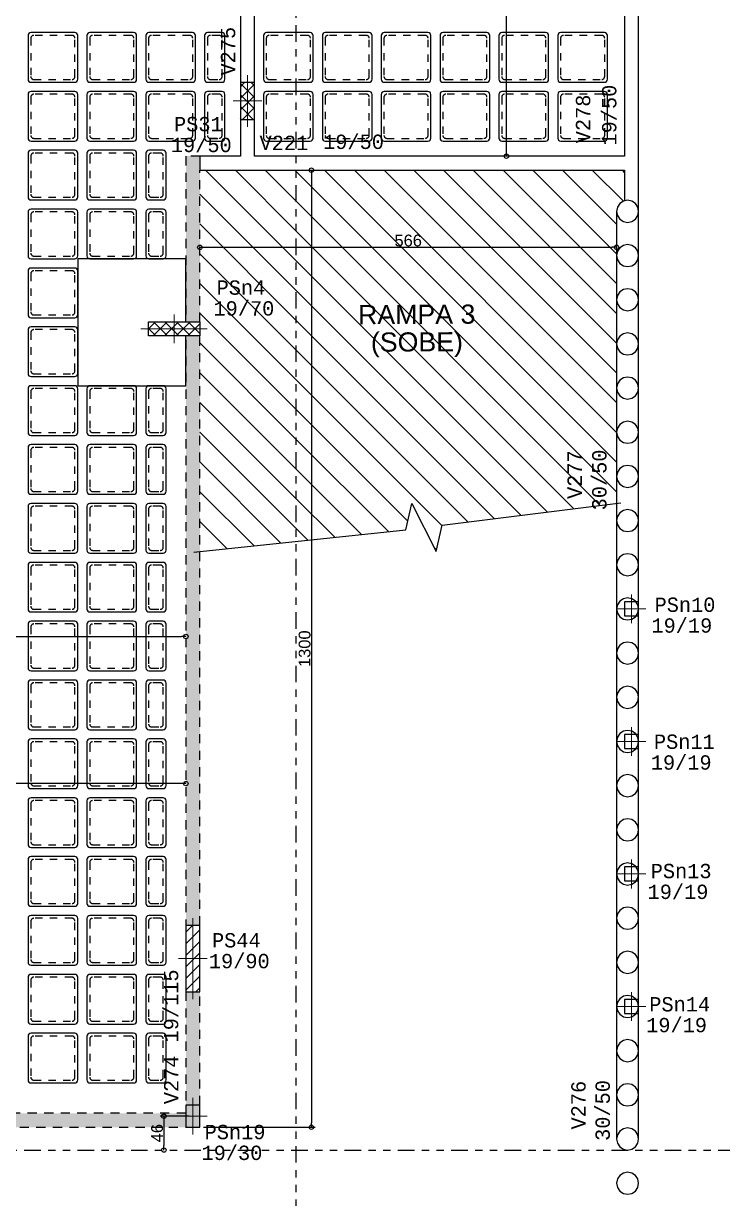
# Model space of a CAD drawing. Header units: millimetres. Extents: x -967 to 563, y -1588 to 506.
# Drawn here: x 92.46 to 101.96, y -262.25 to -246.29 of the extents above; entities that cross this region are included whole.
import ezdxf
from ezdxf.enums import TextEntityAlignment as Align

# ---------------------------------------------------------------- set-up
doc = ezdxf.new("R2010")
doc.units = ezdxf.units.MM
for name, pattern in [('CONTINU', [0]), ('CYPE_RAYAPUNTOPUNTO', [0.45, 0.225, -0.075, 0, -0.075, 0, -0.075]), ('DASHDOT', [1, 0.5, -0.25, 0, -0.25]), ('ESTILO_TQS_0001', [1, 0.7, -0.3]), ('HIDDEN2', [0.1875, 0.125, -0.0625])]:
    doc.linetypes.add(name, pattern=pattern)
for name, color, linetype in [('1', 5, 'Continuous'), ('11', 7, 'Continuous'), ('12', 4, 'Continuous'), ('2', 2, 'Continuous'), ('208', 13, 'Continuous'), ('251', 5, 'Continuous'), ('252', 153, 'ESTILO_TQS_0001'), ('3', 2, 'Continuous'), ('4', 2, 'Continuous'), ('8', 7, 'Continuous'), ('9', 7, 'Continuous'), ('A_htc_alv', 7, 'Continuous'), ('COTAS', 1, 'Continuous'), ('EIXOS', 8, 'DASHDOT')]:
    doc.layers.add(name, color=color, linetype=linetype)
doc.layers.add('PILAR_EIXOS', color=1, linetype='Continuous', lineweight=0)
doc.styles.add('ARIAL', font='arial.ttf')
doc.styles.add('TQS_LUCIDA_CONSOLE', font='lucon.TTF')
doc.dimstyles.new('AVILLA 100 2', dxfattribs={"dimtxt": 0.16, "dimasz": 0.06, "dimexe": 0.05, "dimexo": 0.05, "dimgap": 0.01, "dimtad": 3, "dimdec": 1, "dimlfac": 100, "dimzin": 9, "dimdsep": 46, "dimtxsty": 'ARIAL', "dimblk": 'ORIGIN', "dimcen": 1.5, "dimclrd": 10, "dimclre": 10, "dimclrt": 7, "dimadec": 0, "dimazin": 0, "dimtfac": 1, "dimtdec": 1, "dimtmove": 0, "dimatfit": 1, "dimfxl": 1, "dimarcsym": 0})
pattern_1 = [(135, (496.1609895349189, -292.6795919089176), (-0.202055762724056, -0.202055762724056), [])]

# ---------------------------------------------------------------- blocks, each defined once
blk = doc.blocks.new('_VAONER063700637000750007500')
at = {"layer": '251', "color": 8}
for p, q in [((29.72500000002037, 33.72499999999991), (-29.72499999999127, 33.72499999999991)), ((-33.72499999999127, 29.72499999999991), (-33.72499999999127, -29.72499999999991)), ((33.72500000002037, -29.72499999999991), (33.72500000002037, 29.72499999999991)), ((-29.72499999999127, -33.72499999999991), (29.72500000002037, -33.72499999999991))]:
    blk.add_line(p, q, dxfattribs=at)
for centre, start, end in [((-29.72499999999127, 29.72499999999991), 90, 180), ((29.72500000002037, 29.72499999999991), 0, 90), ((-29.72499999999127, -29.72499999999991), 180, 270), ((29.72500000002037, -29.72499999999991), 270, 0)]:
    blk.add_arc(centre, 4, start, end, dxfattribs=at)
at = {"layer": '252', "color": 8}
for p, q in [((-29.97499999997672, 25.97499999999991), (-29.97499999997672, -25.97499999999991)), ((25.97500000000582, 29.97499999999991), (-25.97499999997672, 29.97499999999991)), ((29.97500000000582, -25.97499999999991), (29.97500000000582, 25.97499999999991)), ((-25.97499999997672, -29.97499999999991), (25.97500000000582, -29.97499999999991))]:
    blk.add_line(p, q, dxfattribs=at)
for centre, start, end in [((-25.97499999997672, 25.97499999999991), 90, 180), ((25.97500000000582, 25.97499999999991), 0, 90), ((-25.97499999997672, -25.97499999999991), 180, 270), ((25.97500000000582, -25.97499999999991), 270, 0)]:
    blk.add_arc(centre, 4, start, end, dxfattribs=at)
blk = doc.blocks.new('_VAONER023700637000750007500')
at = {"layer": '251', "color": 8}
for p, q in [((9.72500000000582, 33.72499999999991), (-9.72500000000582, 33.72499999999991)), ((-13.72500000000582, 29.72499999999991), (-13.72500000000582, -29.72500000000002)), ((13.72499999999127, -29.72500000000002), (13.72499999999127, 29.72499999999991)), ((-9.72500000000582, -33.72499999999991), (9.72500000000582, -33.72499999999991))]:
    blk.add_line(p, q, dxfattribs=at)
for centre, start, end in [((-9.72500000000582, 29.72499999999991), 90, 180), ((9.72500000000582, 29.72499999999991), 0, 90), ((-9.72500000000582, -29.72500000000002), 180, 270), ((9.72500000000582, -29.72500000000002), 270, 0)]:
    blk.add_arc(centre, 4, start, end, dxfattribs=at)
at = {"layer": '252', "color": 8}
for p, q in [((-9.97500000000582, 25.97499999999991), (-9.97500000000582, -25.97500000000014)), ((5.974999999991269, 29.97499999999991), (-5.974999999991269, 29.97499999999991)), ((9.97500000000582, -25.97500000000014), (9.97500000000582, 25.97499999999991)), ((-5.974999999991269, -29.97500000000002), (5.974999999991269, -29.97500000000002))]:
    blk.add_line(p, q, dxfattribs=at)
for centre, start, end in [((-5.974999999991269, 25.97499999999991), 90, 180), ((5.974999999991269, 25.97499999999991), 0, 90), ((-5.974999999991269, -25.97500000000014), 180, 270), ((5.974999999991269, -25.97500000000014), 270, 0)]:
    blk.add_arc(centre, 4, start, end, dxfattribs=at)
blk = doc.blocks.new('NERVURADA TÉRREO 1 MODELO 2 (LO) R0')
at = {"layer": '208', "xscale": 0.01, "yscale": 0.01, "zscale": 0.01}
for name, p in [('_VAONER063700637000750007500', (765.0329948012486, -759.918457273992)), ('_VAONER063700637000750007500', (765.8324948012496, -759.918457273992)), ('_VAONER063700637000750007500', (766.6319948012488, -759.918457273992)), ('_VAONER023700637000750007500', (767.231494801249, -759.918457273992)), ('_VAONER063700637000750007500', (768.2309948012489, -759.918457273992)), ('_VAONER063700637000750007500', (769.0304948012481, -759.918457273992)), ('_VAONER063700637000750007500', (769.8299948012491, -759.918457273992)), ('_VAONER063700637000750007500', (770.6294948012483, -759.918457273992)), ('_VAONER063700637000750007500', (771.4289948012492, -759.918457273992)), ('_VAONER063700637000750007500', (772.2284948012484, -759.918457273992)), ('_VAONER063700637000750007500', (765.0329948012486, -760.717957273992)), ('_VAONER063700637000750007500', (765.8324948012496, -760.717957273992)), ('_VAONER063700637000750007500', (766.6319948012488, -760.717957273992)), ('_VAONER023700637000750007500', (767.231494801249, -760.717957273992)), ('_VAONER063700637000750007500', (768.2309948012489, -760.717957273992)), ('_VAONER063700637000750007500', (769.0304948012481, -760.717957273992)), ('_VAONER063700637000750007500', (769.8299948012491, -760.717957273992)), ('_VAONER063700637000750007500', (770.6294948012483, -760.717957273992)), ('_VAONER063700637000750007500', (771.4289948012492, -760.717957273992)), ('_VAONER063700637000750007500', (772.2284948012484, -760.717957273992)), ('_VAONER063700637000750007500', (765.0329948012486, -761.5174572739921)), ('_VAONER063700637000750007500', (765.8324948012496, -761.5174572739921)), ('_VAONER023700637000750007500', (766.431994801248, -761.5174572739921)), ('_VAONER063700637000750007500', (765.0329948012486, -762.316957273992)), ('_VAONER063700637000750007500', (765.8324948012496, -762.316957273992)), ('_VAONER023700637000750007500', (766.431994801248, -762.316957273992)), ('_VAONER063700637000750007500', (765.0329948012486, -763.1164572739921)), ('_VAONER063700637000750007500', (765.0329948012486, -763.9159572739921)), ('_VAONER063700637000750007500', (765.0329948012486, -764.715457273992)), ('_VAONER063700637000750007500', (765.8324948012496, -764.715457273992)), ('_VAONER023700637000750007500', (766.431994801248, -764.715457273992)), ('_VAONER063700637000750007500', (765.0329948012486, -765.5149572739921)), ('_VAONER063700637000750007500', (765.8324948012496, -765.5149572739921)), ('_VAONER023700637000750007500', (766.431994801248, -765.5149572739921)), ('_VAONER063700637000750007500', (765.0329948012486, -766.3144572739922)), ('_VAONER063700637000750007500', (765.8324948012496, -766.3144572739922)), ('_VAONER023700637000750007500', (766.431994801248, -766.3144572739922)), ('_VAONER063700637000750007500', (765.0329948012486, -767.113957273992)), ('_VAONER063700637000750007500', (765.8324948012496, -767.113957273992)), ('_VAONER023700637000750007500', (766.431994801248, -767.113957273992)), ('_VAONER063700637000750007500', (765.0329948012486, -767.9134572739921)), ('_VAONER063700637000750007500', (765.8324948012496, -767.9134572739921)), ('_VAONER023700637000750007500', (766.431994801248, -767.9134572739921)), ('_VAONER063700637000750007500', (765.0329948012486, -768.712957273992)), ('_VAONER063700637000750007500', (765.8324948012496, -768.712957273992)), ('_VAONER023700637000750007500', (766.431994801248, -768.712957273992)), ('_VAONER063700637000750007500', (765.0329948012486, -769.512457273992)), ('_VAONER063700637000750007500', (765.8324948012496, -769.512457273992)), ('_VAONER023700637000750007500', (766.431994801248, -769.512457273992)), ('_VAONER063700637000750007500', (765.0329948012486, -770.3119572739921)), ('_VAONER063700637000750007500', (765.8324948012496, -770.3119572739921)), ('_VAONER023700637000750007500', (766.431994801248, -770.3119572739921)), ('_VAONER063700637000750007500', (765.0329948012486, -771.111457273992)), ('_VAONER063700637000750007500', (765.8324948012496, -771.111457273992)), ('_VAONER023700637000750007500', (766.431994801248, -771.111457273992)), ('_VAONER063700637000750007500', (765.0329948012486, -771.910957273992)), ('_VAONER063700637000750007500', (765.8324948012496, -771.910957273992)), ('_VAONER023700637000750007500', (766.431994801248, -771.910957273992)), ('_VAONER063700637000750007500', (765.0329948012486, -772.7104572739921)), ('_VAONER063700637000750007500', (765.8324948012496, -772.7104572739921)), ('_VAONER023700637000750007500', (766.431994801248, -772.7104572739921)), ('_VAONER063700637000750007500', (765.0329948012486, -773.509957273992)), ('_VAONER063700637000750007500', (765.8324948012496, -773.509957273992)), ('_VAONER023700637000750007500', (766.431994801248, -773.509957273992))]:
    blk.add_blockref(name, p, dxfattribs=at)
blk = doc.blocks.new('Eixos do pilar')
at = {"layer": 'PILAR_EIXOS'}
for p, q in [((0, -0.5), (0, 0.5)), ((-0.5, 0), (0.5, 0))]:
    blk.add_line(p, q, dxfattribs=at)
blk = doc.blocks.new('EIXOS DE OBRA TERREO1')
at = {"layer": 'EIXOS', "linetype": 'CYPE_RAYAPUNTOPUNTO'}
for p, q in [((768.3342448012486, -130.4804024188212), (768.3342448012486, -190.2710268936964)), ((699.3938919007715, -174.7597072738327), (774.534630803457, -174.7597072738327))]:
    blk.add_line(p, q, dxfattribs=at)
blk = doc.blocks.new('MAS. CONTENÇÃO TÉRREO 1 (LO) R0')
at = {"layer": '3', "color": 8}
for points in [[(869.2739495003771, -659.2257859809987), (869.2625314303768, -659.1683834709987), (869.2300155203766, -659.1197199609987), (869.1813520103769, -659.0872040509987), (869.1239495003765, -659.0757859809987), (869.066546990377, -659.0872040509987), (869.0178834803764, -659.1197199609987), (868.9853675703771, -659.1683834709987), (868.9739495003769, -659.2257859809987), (868.9853675703771, -659.2831885009987), (869.0178834803764, -659.3318520009988), (869.066546990377, -659.3643679109987), (869.1239495003765, -659.3757859809987), (869.1813520103769, -659.3643679109987), (869.2300155203766, -659.3318520009988), (869.2625314303768, -659.2831885009987), (869.2739495003771, -659.2257859809987)], [(869.2739495003771, -659.8257859809987), (869.2625314303768, -659.7683834709987), (869.2300155203766, -659.7197199609988), (869.1813520103769, -659.6872040509987), (869.1239495003765, -659.6757859809987), (869.066546990377, -659.6872040509987), (869.0178834803764, -659.7197199609988), (868.9853675703771, -659.7683834709987), (868.9739495003769, -659.8257859809987), (868.9853675703771, -659.8831885009987), (869.0178834803764, -659.9318520009987), (869.066546990377, -659.9643679109987), (869.1239495003765, -659.9757859809987), (869.1813520103769, -659.9643679109987), (869.2300155203766, -659.9318520009987), (869.2625314303768, -659.8831885009987), (869.2739495003771, -659.8257859809987)]]:
    blk.add_lwpolyline(points, dxfattribs=at)
at = {"layer": '4', "color": 8}
for points in [[(869.2739495003771, -646.6257859809987), (869.2625314303768, -646.5683834709987), (869.2300155203766, -646.5197199609987), (869.1813520103769, -646.4872040509987), (869.1239495003765, -646.4757859809987), (869.066546990377, -646.4872040509987), (869.0178834803764, -646.5197199609987), (868.9853675703771, -646.5683834709987), (868.9739495003769, -646.6257859809987), (868.9853675703771, -646.6831885009988), (869.0178834803764, -646.7318520009987), (869.066546990377, -646.7643679109988), (869.1239495003765, -646.7757859809988), (869.1813520103769, -646.7643679109988), (869.2300155203766, -646.7318520009987), (869.2625314303768, -646.6831885009988), (869.2739495003771, -646.6257859809987)], [(869.2739495003771, -647.2257859809987), (869.2625314303768, -647.1683834709987), (869.2300155203766, -647.1197199609987), (869.1813520103769, -647.0872040509987), (869.1239495003765, -647.0757859809987), (869.066546990377, -647.0872040509987), (869.0178834803764, -647.1197199609987), (868.9853675703771, -647.1683834709987), (868.9739495003769, -647.2257859809987), (868.9853675703771, -647.2831885009987), (869.0178834803764, -647.3318520009988), (869.066546990377, -647.3643679109987), (869.1239495003765, -647.3757859809987), (869.1813520103769, -647.3643679109987), (869.2300155203766, -647.3318520009988), (869.2625314303768, -647.2831885009987), (869.2739495003771, -647.2257859809987)], [(869.2739495003771, -647.8257859809987), (869.2625314303768, -647.7683834709987), (869.2300155203766, -647.7197199609988), (869.1813520103769, -647.6872040509987), (869.1239495003765, -647.6757859809987), (869.066546990377, -647.6872040509987), (869.0178834803764, -647.7197199609988), (868.9853675703771, -647.7683834709987), (868.9739495003769, -647.8257859809987), (868.9853675703771, -647.8831885009987), (869.0178834803764, -647.9318520009987), (869.066546990377, -647.9643679109987), (869.1239495003765, -647.9757859809987), (869.1813520103769, -647.9643679109987), (869.2300155203766, -647.9318520009987), (869.2625314303768, -647.8831885009987), (869.2739495003771, -647.8257859809987)], [(869.2739495003771, -648.4257859809987), (869.2625314303768, -648.3683834709988), (869.2300155203766, -648.3197199609987), (869.1813520103769, -648.2872040509988), (869.1239495003765, -648.2757859809988), (869.066546990377, -648.2872040509988), (869.0178834803764, -648.3197199609987), (868.9853675703771, -648.3683834709988), (868.9739495003769, -648.4257859809987), (868.9853675703771, -648.4831885009987), (869.0178834803764, -648.5318520009987), (869.066546990377, -648.5643679109987), (869.1239495003765, -648.5757859809987), (869.1813520103769, -648.5643679109987), (869.2300155203766, -648.5318520009987), (869.2625314303768, -648.4831885009987), (869.2739495003771, -648.4257859809987)], [(869.2739495003771, -649.0257859809988), (869.2625314303768, -648.9683834709987), (869.2300155203766, -648.9197199609987), (869.1813520103769, -648.8872040509987), (869.1239495003765, -648.8757859809987), (869.066546990377, -648.8872040509987), (869.0178834803764, -648.9197199609987), (868.9853675703771, -648.9683834709987), (868.9739495003769, -649.0257859809988), (868.9853675703771, -649.0831885009987), (869.0178834803764, -649.1318520009987), (869.066546990377, -649.1643679109987), (869.1239495003765, -649.1757859809987), (869.1813520103769, -649.1643679109987), (869.2300155203766, -649.1318520009987), (869.2625314303768, -649.0831885009987), (869.2739495003771, -649.0257859809988)], [(869.2739495003771, -649.6257859809987), (869.2625314303768, -649.5683834709987), (869.2300155203766, -649.5197199609987), (869.1813520103769, -649.4872040509987), (869.1239495003765, -649.4757859809987), (869.066546990377, -649.4872040509987), (869.0178834803764, -649.5197199609987), (868.9853675703771, -649.5683834709987), (868.9739495003769, -649.6257859809987), (868.9853675703771, -649.6831885009988), (869.0178834803764, -649.7318520009987), (869.066546990377, -649.7643679109988), (869.1239495003765, -649.7757859809988), (869.1813520103769, -649.7643679109988), (869.2300155203766, -649.7318520009987), (869.2625314303768, -649.6831885009988), (869.2739495003771, -649.6257859809987)], [(869.2739495003771, -650.2257859809987), (869.2625314303768, -650.1683834709987), (869.2300155203766, -650.1197199609987), (869.1813520103769, -650.0872040509987), (869.1239495003765, -650.0757859809987), (869.066546990377, -650.0872040509987), (869.0178834803764, -650.1197199609987), (868.9853675703771, -650.1683834709987), (868.9739495003769, -650.2257859809987), (868.9853675703771, -650.2831885009987), (869.0178834803764, -650.3318520009988), (869.066546990377, -650.3643679109987), (869.1239495003765, -650.3757859809987), (869.1813520103769, -650.3643679109987), (869.2300155203766, -650.3318520009988), (869.2625314303768, -650.2831885009987), (869.2739495003771, -650.2257859809987)], [(869.2739495003771, -650.8257859809987), (869.2625314303768, -650.7683834709987), (869.2300155203766, -650.7197199609988), (869.1813520103769, -650.6872040509987), (869.1239495003765, -650.6757859809987), (869.066546990377, -650.6872040509987), (869.0178834803764, -650.7197199609988), (868.9853675703771, -650.7683834709987), (868.9739495003769, -650.8257859809987), (868.9853675703771, -650.8831885009987), (869.0178834803764, -650.9318520009987), (869.066546990377, -650.9643679109987), (869.1239495003765, -650.9757859809987), (869.1813520103769, -650.9643679109987), (869.2300155203766, -650.9318520009987), (869.2625314303768, -650.8831885009987), (869.2739495003771, -650.8257859809987)], [(869.2739495003771, -651.4257859809987), (869.2625314303768, -651.3683834709988), (869.2300155203766, -651.3197199609987), (869.1813520103769, -651.2872040509988), (869.1239495003765, -651.2757859809988), (869.066546990377, -651.2872040509988), (869.0178834803764, -651.3197199609987), (868.9853675703771, -651.3683834709988), (868.9739495003769, -651.4257859809987), (868.9853675703771, -651.4831885009987), (869.0178834803764, -651.5318520009987), (869.066546990377, -651.5643679109987), (869.1239495003765, -651.5757859809987), (869.1813520103769, -651.5643679109987), (869.2300155203766, -651.5318520009987), (869.2625314303768, -651.4831885009987), (869.2739495003771, -651.4257859809987)], [(869.2739495003771, -652.0257859809988), (869.2625314303768, -651.9683834709987), (869.2300155203766, -651.9197199609987), (869.1813520103769, -651.8872040509987), (869.1239495003765, -651.8757859809987), (869.066546990377, -651.8872040509987), (869.0178834803764, -651.9197199609987), (868.9853675703771, -651.9683834709987), (868.9739495003769, -652.0257859809988), (868.9853675703771, -652.0831885009987), (869.0178834803764, -652.1318520009987), (869.066546990377, -652.1643679109987), (869.1239495003765, -652.1757859809987), (869.1813520103769, -652.1643679109987), (869.2300155203766, -652.1318520009987), (869.2625314303768, -652.0831885009987), (869.2739495003771, -652.0257859809988)], [(869.2739495003771, -652.6257859809987), (869.2625314303768, -652.5683834709987), (869.2300155203766, -652.5197199609987), (869.1813520103769, -652.4872040509987), (869.1239495003765, -652.4757859809987), (869.066546990377, -652.4872040509987), (869.0178834803764, -652.5197199609987), (868.9853675703771, -652.5683834709987), (868.9739495003769, -652.6257859809987), (868.9853675703771, -652.6831885009988), (869.0178834803764, -652.7318520009987), (869.066546990377, -652.7643679109988), (869.1239495003765, -652.7757859809988), (869.1813520103769, -652.7643679109988), (869.2300155203766, -652.7318520009987), (869.2625314303768, -652.6831885009988), (869.2739495003771, -652.6257859809987)], [(869.2739495003771, -653.2257859809987), (869.2625314303768, -653.1683834709987), (869.2300155203766, -653.1197199609987), (869.1813520103769, -653.0872040509987), (869.1239495003765, -653.0757859809987), (869.066546990377, -653.0872040509987), (869.0178834803764, -653.1197199609987), (868.9853675703771, -653.1683834709987), (868.9739495003769, -653.2257859809987), (868.9853675703771, -653.2831885009987), (869.0178834803764, -653.3318520009988), (869.066546990377, -653.3643679109987), (869.1239495003765, -653.3757859809987), (869.1813520103769, -653.3643679109987), (869.2300155203766, -653.3318520009988), (869.2625314303768, -653.2831885009987), (869.2739495003771, -653.2257859809987)], [(869.2739495003771, -653.8257859809987), (869.2625314303768, -653.7683834709987), (869.2300155203766, -653.7197199609988), (869.1813520103769, -653.6872040509987), (869.1239495003765, -653.6757859809987), (869.066546990377, -653.6872040509987), (869.0178834803764, -653.7197199609988), (868.9853675703771, -653.7683834709987), (868.9739495003769, -653.8257859809987), (868.9853675703771, -653.8831885009987), (869.0178834803764, -653.9318520009987), (869.066546990377, -653.9643679109987), (869.1239495003765, -653.9757859809987), (869.1813520103769, -653.9643679109987), (869.2300155203766, -653.9318520009987), (869.2625314303768, -653.8831885009987), (869.2739495003771, -653.8257859809987)], [(869.2739495003771, -654.4257859809987), (869.2625314303768, -654.3683834709988), (869.2300155203766, -654.3197199609987), (869.1813520103769, -654.2872040509988), (869.1239495003765, -654.2757859809988), (869.066546990377, -654.2872040509988), (869.0178834803764, -654.3197199609987), (868.9853675703771, -654.3683834709988), (868.9739495003769, -654.4257859809987), (868.9853675703771, -654.4831885009987), (869.0178834803764, -654.5318520009987), (869.066546990377, -654.5643679109987), (869.1239495003765, -654.5757859809987), (869.1813520103769, -654.5643679109987), (869.2300155203766, -654.5318520009987), (869.2625314303768, -654.4831885009987), (869.2739495003771, -654.4257859809987)], [(869.2739495003771, -655.0257859809988), (869.2625314303768, -654.9683834709987), (869.2300155203766, -654.9197199609987), (869.1813520103769, -654.8872040509987), (869.1239495003765, -654.8757859809987), (869.066546990377, -654.8872040509987), (869.0178834803764, -654.9197199609987), (868.9853675703771, -654.9683834709987), (868.9739495003769, -655.0257859809988), (868.9853675703771, -655.0831885009987), (869.0178834803764, -655.1318520009987), (869.066546990377, -655.1643679109987), (869.1239495003765, -655.1757859809987), (869.1813520103769, -655.1643679109987), (869.2300155203766, -655.1318520009987), (869.2625314303768, -655.0831885009987), (869.2739495003771, -655.0257859809988)], [(869.2739495003771, -655.6257859809987), (869.2625314303768, -655.5683834709987), (869.2300155203766, -655.5197199609987), (869.1813520103769, -655.4872040509987), (869.1239495003765, -655.4757859809987), (869.066546990377, -655.4872040509987), (869.0178834803764, -655.5197199609987), (868.9853675703771, -655.5683834709987), (868.9739495003769, -655.6257859809987), (868.9853675703771, -655.6831885009988), (869.0178834803764, -655.7318520009987), (869.066546990377, -655.7643679109988), (869.1239495003765, -655.7757859809988), (869.1813520103769, -655.7643679109988), (869.2300155203766, -655.7318520009987), (869.2625314303768, -655.6831885009988), (869.2739495003771, -655.6257859809987)], [(869.2739495003771, -656.2257859809987), (869.2625314303768, -656.1683834709987), (869.2300155203766, -656.1197199609987), (869.1813520103769, -656.0872040509987), (869.1239495003765, -656.0757859809987), (869.066546990377, -656.0872040509987), (869.0178834803764, -656.1197199609987), (868.9853675703771, -656.1683834709987), (868.9739495003769, -656.2257859809987), (868.9853675703771, -656.2831885009987), (869.0178834803764, -656.3318520009988), (869.066546990377, -656.3643679109987), (869.1239495003765, -656.3757859809987), (869.1813520103769, -656.3643679109987), (869.2300155203766, -656.3318520009988), (869.2625314303768, -656.2831885009987), (869.2739495003771, -656.2257859809987)], [(869.2739495003771, -656.8257859809987), (869.2625314303768, -656.7683834709987), (869.2300155203766, -656.7197199609988), (869.1813520103769, -656.6872040509987), (869.1239495003765, -656.6757859809987), (869.066546990377, -656.6872040509987), (869.0178834803764, -656.7197199609988), (868.9853675703771, -656.7683834709987), (868.9739495003769, -656.8257859809987), (868.9853675703771, -656.8831885009987), (869.0178834803764, -656.9318520009987), (869.066546990377, -656.9643679109987), (869.1239495003765, -656.9757859809987), (869.1813520103769, -656.9643679109987), (869.2300155203766, -656.9318520009987), (869.2625314303768, -656.8831885009987), (869.2739495003771, -656.8257859809987)], [(869.2739495003771, -657.4257859809987), (869.2625314303768, -657.3683834709988), (869.2300155203766, -657.3197199609987), (869.1813520103769, -657.2872040509988), (869.1239495003765, -657.2757859809988), (869.066546990377, -657.2872040509988), (869.0178834803764, -657.3197199609987), (868.9853675703771, -657.3683834709988), (868.9739495003769, -657.4257859809987), (868.9853675703771, -657.4831885009987), (869.0178834803764, -657.5318520009987), (869.066546990377, -657.5643679109987), (869.1239495003765, -657.5757859809987), (869.1813520103769, -657.5643679109987), (869.2300155203766, -657.5318520009987), (869.2625314303768, -657.4831885009987), (869.2739495003771, -657.4257859809987)], [(869.2739495003771, -658.0257859809988), (869.2625314303768, -657.9683834709987), (869.2300155203766, -657.9197199609987), (869.1813520103769, -657.8872040509987), (869.1239495003765, -657.8757859809987), (869.066546990377, -657.8872040509987), (869.0178834803764, -657.9197199609987), (868.9853675703771, -657.9683834709987), (868.9739495003769, -658.0257859809988), (868.9853675703771, -658.0831885009987), (869.0178834803764, -658.1318520009987), (869.066546990377, -658.1643679109987), (869.1239495003765, -658.1757859809987), (869.1813520103769, -658.1643679109987), (869.2300155203766, -658.1318520009987), (869.2625314303768, -658.0831885009987), (869.2739495003771, -658.0257859809988)], [(869.2739495003771, -658.6257859809987), (869.2625314303768, -658.5683834709987), (869.2300155203766, -658.5197199609987), (869.1813520103769, -658.4872040509987), (869.1239495003765, -658.4757859809987), (869.066546990377, -658.4872040509987), (869.0178834803764, -658.5197199609987), (868.9853675703771, -658.5683834709987), (868.9739495003769, -658.6257859809987), (868.9853675703771, -658.6831885009988), (869.0178834803764, -658.7318520009987), (869.066546990377, -658.7643679109988), (869.1239495003765, -658.7757859809988), (869.1813520103769, -658.7643679109988), (869.2300155203766, -658.7318520009987), (869.2625314303768, -658.6831885009988), (869.2739495003771, -658.6257859809987)]]:
    blk.add_lwpolyline(points, dxfattribs=at)
blk = doc.blocks.new('_Origin')
at = {"color": 0, "linetype": 'ByBlock', "lineweight": -2}
blk.add_line((0, 0), (-1, 0), dxfattribs=at)
blk.add_circle((0, 0), 0.5, dxfattribs=at)
blk = doc.blocks.new('*D125')
at = {"layer": 'COTAS', "color": 10, "linetype": 'ByBlock', "lineweight": -2, "transparency": 16777216}
for p, q in [((876.0592448012485, -556.3203861131888), (875.6651295336898, -556.3203861131888)), ((875.7151295336897, -556.3803861131887), (875.7151295336897, -556.7203861130295))]:
    blk.add_line(p, q, dxfattribs=at)
at = {"layer": 'Defpoints', "color": 0, "linetype": 'ByBlock', "transparency": 16777216}
for p in [(876.1092448012485, -556.3203861131888), (875.715129533679, -556.7803861130294), (875.7151295336897, -556.7803861130294)]:
    blk.add_point(p, dxfattribs=at)
at = {"layer": 'COTAS', "color": 10, "linetype": 'ByBlock', "lineweight": -2, "transparency": 16777216, "xscale": 0.06, "yscale": 0.06, "zscale": 0.06}
for p, rotation in [((875.7151295336897, -556.3203861131888), 90), ((875.7151295336897, -556.7803861130294), 270)]:
    blk.add_blockref('_Origin', p, dxfattribs=dict(at, rotation=rotation))
at = {"layer": 'COTAS', "color": 7, "linetype": 'ByBlock', "transparency": 16777216, "insert": (875.623437855654, -556.5503861131092), "char_height": 0.16, "attachment_point": 5, "rotation": 90, "style": 'ARIAL'}
blk.add_mtext('46', dxfattribs=at)
blk = doc.blocks.new('*D780')
at = {"layer": 'COTAS', "color": 10, "linetype": 'ByBlock', "lineweight": -2, "transparency": 16777216}
blk.add_line((820.9419980612472, -599.8050732111124), (875.9542448012478, -599.8050732111124), dxfattribs=at)
at = {"layer": 'Defpoints', "color": 0, "linetype": 'ByBlock', "transparency": 16777216}
for p in [(820.8819980612473, -599.8050732111124), (876.0142448012477, -599.8050732111124), (876.0142448012477, -599.8050732111124)]:
    blk.add_point(p, dxfattribs=at)
at = {"layer": 'COTAS', "color": 10, "linetype": 'ByBlock', "lineweight": -2, "transparency": 16777216, "xscale": 0.06, "yscale": 0.06, "zscale": 0.06, "rotation": 180}
blk.add_blockref('_Origin', (820.8819980612473, -599.8050732111124), dxfattribs=at)
at = {"layer": 'COTAS', "color": 10, "linetype": 'ByBlock', "lineweight": -2, "transparency": 16777216, "xscale": 0.06, "yscale": 0.06, "zscale": 0.06}
blk.add_blockref('_Origin', (876.0142448012477, -599.8050732111124), dxfattribs=at)
at = {"layer": 'COTAS', "color": 7, "linetype": 'ByBlock', "transparency": 16777216, "insert": (848.4481214312475, -599.7133269628176), "char_height": 0.16, "attachment_point": 5, "style": 'ARIAL'}
blk.add_mtext('5513.2', dxfattribs=at)
blk = doc.blocks.new('*D781')
at = {"layer": 'COTAS', "color": 10, "linetype": 'ByBlock', "lineweight": -2, "transparency": 16777216}
blk.add_line((875.9542448012478, -601.8022773565854), (818.485441731247, -601.8022773565854), dxfattribs=at)
at = {"layer": 'Defpoints', "color": 0, "linetype": 'ByBlock', "transparency": 16777216}
for p in [(818.425441731247, -601.8022773565854), (818.425441731247, -601.8022773565854), (876.0142448012477, -601.8022773565854)]:
    blk.add_point(p, dxfattribs=at)
at = {"layer": 'COTAS', "color": 10, "linetype": 'ByBlock', "lineweight": -2, "transparency": 16777216, "xscale": 0.06, "yscale": 0.06, "zscale": 0.06, "rotation": 180}
blk.add_blockref('_Origin', (818.425441731247, -601.8022773565854), dxfattribs=at)
at = {"layer": 'COTAS', "color": 10, "linetype": 'ByBlock', "lineweight": -2, "transparency": 16777216, "xscale": 0.06, "yscale": 0.06, "zscale": 0.06}
blk.add_blockref('_Origin', (876.0142448012477, -601.8022773565854), dxfattribs=at)
at = {"layer": 'COTAS', "color": 7, "linetype": 'ByBlock', "transparency": 16777216, "insert": (847.2198432662474, -601.7105856785499), "char_height": 0.16, "attachment_point": 5, "style": 'ARIAL'}
blk.add_mtext('5758.9', dxfattribs=at)
blk = doc.blocks.new('*D789')
at = {"layer": 'COTAS', "color": 10, "linetype": 'ByBlock', "lineweight": -2, "transparency": 16777216}
blk.add_line((880.3680433185161, -593.2203861131889), (880.3680433185161, -572.3703861131885), dxfattribs=at)
at = {"layer": 'Defpoints', "color": 0, "linetype": 'ByBlock', "transparency": 16777216}
for p in [(880.3680433184995, -572.3103861131885), (880.3680433185161, -572.3103861131885), (880.3680433185002, -593.2803861131888)]:
    blk.add_point(p, dxfattribs=at)
at = {"layer": 'COTAS', "color": 10, "linetype": 'ByBlock', "lineweight": -2, "transparency": 16777216, "xscale": 0.06, "yscale": 0.06, "zscale": 0.06}
for p, rotation in [((880.3680433185161, -572.3103861131885), 90), ((880.3680433185161, -593.2803861131888), 270)]:
    blk.add_blockref('_Origin', p, dxfattribs=dict(at, rotation=rotation))
at = {"layer": 'COTAS', "color": 7, "linetype": 'ByBlock', "transparency": 16777216, "insert": (880.2763516404804, -582.7953861131888), "char_height": 0.16, "attachment_point": 5, "rotation": 90, "style": 'ARIAL'}
blk.add_mtext('2097', dxfattribs=at)
blk = doc.blocks.new('*D570')
at = {"layer": 'COTAS', "color": 10, "linetype": 'ByBlock', "lineweight": -2, "transparency": 16777216}
blk.add_line((876.2642448012482, -594.5187127331885), (881.8042448012482, -594.5187127331885), dxfattribs=at)
at = {"layer": 'Defpoints', "color": 0, "linetype": 'ByBlock', "transparency": 16777216}
for p in [(876.2042448012483, -594.5187127331885), (881.8642448012481, -594.5187127331885), (881.8642448012481, -594.5187127331885)]:
    blk.add_point(p, dxfattribs=at)
at = {"layer": 'COTAS', "color": 10, "linetype": 'ByBlock', "lineweight": -2, "transparency": 16777216, "xscale": 0.06, "yscale": 0.06, "zscale": 0.06, "rotation": 180}
blk.add_blockref('_Origin', (876.2042448012483, -594.5187127331885), dxfattribs=at)
at = {"layer": 'COTAS', "color": 10, "linetype": 'ByBlock', "lineweight": -2, "transparency": 16777216, "xscale": 0.06, "yscale": 0.06, "zscale": 0.06}
blk.add_blockref('_Origin', (881.8642448012481, -594.5187127331885), dxfattribs=at)
at = {"layer": 'COTAS', "color": 7, "linetype": 'ByBlock', "transparency": 16777216, "insert": (879.0342448012482, -594.4270210551531), "char_height": 0.16, "attachment_point": 5, "style": 'ARIAL'}
blk.add_mtext('566', dxfattribs=at)
blk = doc.blocks.new('*D571')
at = {"layer": 'COTAS', "color": 10, "linetype": 'ByBlock', "lineweight": -2, "transparency": 16777216}
for p, q in [((877.718983730752, -593.5303861131888), (877.718983730752, -606.4103861131889)), ((876.2542448012487, -606.4703861131889), (877.768983730752, -606.4703861131889))]:
    blk.add_line(p, q, dxfattribs=at)
at = {"layer": 'Defpoints', "color": 0, "linetype": 'ByBlock', "transparency": 16777216}
for p in [(877.718983730752, -593.4703861131889), (876.2042448012487, -606.4703861131889), (877.718983730752, -606.4703861131889)]:
    blk.add_point(p, dxfattribs=at)
at = {"layer": 'COTAS', "color": 10, "linetype": 'ByBlock', "lineweight": -2, "transparency": 16777216, "xscale": 0.06, "yscale": 0.06, "zscale": 0.06}
for p, rotation in [((877.718983730752, -593.4703861131889), 90), ((877.718983730752, -606.4703861131889), 270)]:
    blk.add_blockref('_Origin', p, dxfattribs=dict(at, rotation=rotation))
at = {"layer": 'COTAS', "color": 7, "linetype": 'ByBlock', "transparency": 16777216, "insert": (877.627237482457, -599.9703861131884), "char_height": 0.16, "attachment_point": 5, "rotation": 90, "style": 'ARIAL'}
blk.add_mtext('1300', dxfattribs=at)
blk = doc.blocks.new('COTAS EIXO PILARES TÉRREO (LO) R0')
at = {"layer": 'COTAS', "color": 6, "linetype": 'ByBlock'}
dim = blk.add_linear_dim(base=(875.7151295336897, -556.7803861130294), p1=(876.109244801248, -556.3203861131885), p2=(875.7151295336786, -556.7803861130292), angle=90, dimstyle='AVILLA 100 2', dxfattribs=at)
dim.commit()
dim.dimension.update_dxf_attribs({"geometry": '*D125', "text_midpoint": (875.623437855654, -556.5503861131092)})
blk = doc.blocks.new('COTAS TÉRREO (LO) R0')
at = {"layer": 'COTAS', "linetype": 'ByBlock'}
dim = blk.add_linear_dim(base=(880.3680433185161, -572.3103861131885), p1=(880.3680433184998, -593.2803861131886), p2=(880.3680433184991, -572.3103861131883), angle=90, dimstyle='AVILLA 100 2', dxfattribs=at)
dim.commit()
dim.dimension.update_dxf_attribs({"geometry": '*D789', "text_midpoint": (880.2763516404804, -582.7953861131888)})
dim = blk.add_linear_dim(base=(877.718983730752, -606.4703861131889), p1=(877.7189837307516, -593.4703861131886), p2=(876.2042448012483, -606.4703861131886), angle=90, dimstyle='AVILLA 100 2', dxfattribs=at)
dim.commit()
dim.dimension.update_dxf_attribs({"geometry": '*D571', "text_midpoint": (877.7189837307517, -599.9703861131884), "dimtype": 128})
for base, p1, p2, picture, middle in [((881.8642448012481, -594.5187127331885), (876.2042448012483, -594.5187127331885), (881.8642448012481, -594.5187127331885), '*D570', (879.0342448012482, -594.4270210551531)), ((876.0142448012477, -599.8050732111124), (820.8819980612473, -599.8050732111124), (876.0142448012477, -599.8050732111124), '*D780', (848.4481214312475, -599.7133269628176)), ((818.425441731247, -601.8022773565854), (876.0142448012477, -601.8022773565854), (818.425441731247, -601.8022773565854), '*D781', (847.2198432662474, -601.7105856785499))]:
    dim = blk.add_linear_dim(base=base, p1=p1, p2=p2, dimstyle='AVILLA 100 2', dxfattribs=at)
    dim.commit()
    dim.dimension.update_dxf_attribs({"geometry": picture, "text_midpoint": middle})

msp = doc.modelspace()

# ---------------------------------------------------------------- hatches: boundary and pattern name
at = {"linetype": 'ByBlock'}
h = msp.add_hatch(dxfattribs=at)
h.set_pattern_fill('ANSI37', color=4, scale=0.035)
h.set_pattern_definition([(45, (685.1505906603203, -106.0802571876731), (-0.0785772410593551, 0.0785772410593551), []), (135, (685.1505906603203, -106.0802571876731), (-0.0785772410593551, -0.07857724105935508), [])])
h.paths.add_polyline_path([(95.40571678178878, -247.5921339855482), (95.59571678178929, -247.5921339855482), (95.59571678178929, -247.0921339855482), (95.40571678178878, -247.0921339855482)])
h = msp.add_hatch()
h.set_pattern_fill('ANSI31', color=8, scale=0.09, angle=90)
h.set_pattern_definition(pattern_1)
h.paths.add_polyline_path([(96.16071678178844, -248.2821339855482), (95.50071678178813, -248.2821339855482), (94.85571678178951, -248.2821339855482), (94.85571678178951, -250.3787872255482), (94.85571678178951, -251.0787872255482), (94.85571678178951, -253.2987872255482), (94.85571678178951, -253.4638243152322), (96.16071678178844, -253.3248315268232)])
h.paths.add_polyline_path([(94.87637844618132, -251.5210166735586), (95.32931159761381, -251.5210166735586), (95.32931159761381, -251.1913031674194), (94.87637844618132, -251.1913031674194)], flags=24)
h.paths.add_polyline_path([(94.87637844618132, -253.0718305219326), (95.32931159761381, -253.0718305219326), (95.32931159761381, -252.7421170157934), (94.87637844618132, -252.7421170157934)], flags=24)
h.paths.add_polyline_path([(94.96921079792389, -250.3736872151644), (96.04946216191456, -250.3736872151644), (96.04946216191456, -249.9462222892096), (94.96921079792389, -249.9462222892096)], flags=24)
h.paths.add_polyline_path([(95.02554038262292, -250.0372398081204), (95.89057740522617, -250.0372398081204), (95.89057740522617, -249.6927600731242), (95.02554038262292, -249.6927600731242)], flags=24)
h = msp.add_hatch()
h.set_pattern_fill('ANSI31', color=8, scale=0.09, angle=90)
h.set_pattern_definition(pattern_1)
h.paths.add_polyline_path([(100.5157167817894, -250.6421339855482), (100.5157167817894, -250.0421339855482), (100.5157167817894, -249.4421339855483), (100.515716781789, -248.8421339855482, -0.3371881663423176), (100.6257167817881, -248.6975656626005), (100.6257167817881, -248.2821339855482), (96.16071678178844, -248.2821339855482), (96.16071678178844, -253.3248315268232), (97.65249439447928, -253.1659454501381), (97.73572338175006, -252.8100728418348), (98.06571018182797, -253.4622984335017), (98.14893916909875, -253.1064258251985), (100.5157167817894, -252.8072731043477), (100.5157167817894, -252.4421339855483), (100.5157167817894, -251.8421339855482), (100.5157167817894, -251.2421339855482)])
h.paths.add_polyline_path([(99.7369274974061, -252.3105378054663), (99.7369274974061, -251.8576046540338), (99.40721399126699, -251.8576046540338), (99.40721399126699, -252.3105378054663)], flags=24)
h.paths.add_polyline_path([(100.3642147142028, -250.504971639027), (100.3642147142028, -250.0520384875945), (100.0345012080637, -250.0520384875945), (100.0345012080637, -250.504971639027)], flags=24)
h.paths.add_polyline_path([(100.3396802664682, -248.7086824166531), (100.3396802664682, -248.2557492652207), (100.0099667603291, -248.2557492652207), (100.0099667603291, -248.7086824166531)], flags=9)
h.paths.add_polyline_path([(97.45974133840605, -249.405099077581), (97.91267448983854, -249.405099077581), (97.91267448983854, -249.0753855714418), (97.45974133840605, -249.0753855714418)], flags=24)
h.paths.add_polyline_path([(97.09456861765364, -250.9101971716075), (98.51630412465204, -250.9031304190453), (98.51376136312695, -250.3915610221842), (97.09202585612854, -250.3986277747464)], flags=24)
h.paths.add_polyline_path([(96.93850925709728, -250.4466453383226), (98.66590947392058, -250.4380592758321), (98.66392868517153, -250.0395512381317), (96.93652846834823, -250.0481373006222)], flags=24)
h.paths.add_polyline_path([(100.4957317431721, -252.9744315622284), (100.4957317431721, -251.8941801982377), (100.0682668172172, -251.8941801982377), (100.0682668172172, -252.9744315622284)], flags=25)
h.paths.add_polyline_path([(100.1020989347317, -252.8058286783624), (100.1020989347317, -251.9403356931715), (99.7562513119725, -251.9403356931715), (99.7562513119725, -252.8058286783624)], flags=24)
h = msp.add_hatch(dxfattribs=at)
h.set_pattern_fill('ANSI37', color=4, scale=0.035)
h.set_pattern_definition([(45, (-584.4332496584617, 42.50084976647497), (-0.0785772410593551, 0.0785772410593551), []), (135, (-584.4332496584617, 42.50084976647497), (-0.0785772410593551, -0.07857724105935508), [])])
h.paths.add_polyline_path([(94.15571678178878, -250.3421339855482), (94.85571678178951, -250.3421339855482), (94.85571678178951, -250.5321339855483), (94.15571678178878, -250.5321339855483)])
h = msp.add_hatch(dxfattribs=at)
h.set_pattern_fill('ANSI31', color=4, scale=0.035)
h.set_pattern_definition([(45, (585.1505906603203, -196.0802571876731), (-0.0785772410593551, 0.0785772410593551), [])])
h.paths.add_polyline_path([(94.665716781789, -259.4421339855483), (94.85571678178951, -259.4421339855483), (94.85571678178951, -258.5421339855482), (94.665716781789, -258.5421339855482)])
at = {"layer": 'A_htc_alv', "linetype": 'ByBlock', "true_color": 0x78678e}
h = msp.add_hatch(color=8, dxfattribs=at)
h.dxf.hatch_style = 1
h.paths.add_polyline_path([(94.85571678178951, -248.0921339855482), (94.665716781789, -248.0921339855482), (94.66571683329562, -250.3421339855482), (94.85571683329613, -250.3421339855482)])
h = msp.add_hatch(color=8, dxfattribs=at)
h.dxf.hatch_style = 1
h.paths.add_polyline_path([(94.85571683329601, -250.5321339855483), (94.6657168332955, -250.5321339855483), (94.665716781789, -258.5421339855482), (94.85571678178951, -258.5421339855482)])
h = msp.add_hatch(color=8, dxfattribs=at)
h.dxf.hatch_style = 1
h.paths.add_polyline_path([(94.85571678178951, -259.4421339855483), (94.665716781789, -259.4421339855483), (94.665716781789, -261.0921339855482), (94.85571678178951, -261.0921339855482)])
h = msp.add_hatch(color=8, dxfattribs=at)
h.dxf.hatch_style = 1
h.paths.add_polyline_path([(94.85571678178951, -261.0921339855482), (94.665716781789, -261.0921339855482), (87.15071678178776, -261.0921339855482), (87.15071678178776, -261.2821339855482), (94.85571678178951, -261.2821339855482)])

# ---------------------------------------------------------------- linework, layer by layer
at = {"color": 30, "linetype": 'CONTINU', "ltscale": 0.05}
msp.add_lwpolyline([(94.77483063320665, -253.4724393277496), (97.65249439447928, -253.1659454501381), (97.73572338175006, -252.8100728418348), (98.06571018182797, -253.4622984335017), (98.14893916909875, -253.1064258251985), (100.5737971008451, -252.7999319475866)], dxfattribs=at)
at = {"layer": '1'}
msp.add_line((95.40571678178878, -248.0921339855482), (94.85571678178951, -248.0921339855482), dxfattribs=at)
for points in [[(95.40571678178878, -243.0921339855482), (95.40571678178878, -247.0921339855482)], [(95.59571678178929, -247.0921339855482), (95.59571678178929, -243.0921339855482)], [(100.6257167817881, -244.7921339855482), (100.6257167817881, -248.0921339855482)], [(100.8157167817886, -248.1871339855482), (100.8157167817886, -244.7921339855482)], [(95.40571678178878, -247.5921339855482), (95.40571678178878, -248.0921339855482)], [(95.59571678178929, -248.0921339855482), (95.59571678178929, -247.5921339855482)], [(94.85571678178951, -248.0921339855482), (94.85571678178951, -248.2821339855482)], [(100.6257167817881, -248.0921339855482), (95.59571678178929, -248.0921339855482)], [(94.85571678178951, -248.2821339855482), (95.50071678178813, -248.2821339855482)], [(95.50071678178813, -248.2821339855482), (100.6257167817881, -248.2821339855482)], [(100.6257167817881, -248.2821339855482), (100.6257167817881, -248.7000904855482)], [(100.8157167817886, -248.8421339855482), (100.8157167817886, -248.1871339855482)], [(100.5157167817894, -248.8421339855482), (100.5157167817894, -249.4421339855483)], [(100.8157167817886, -249.4421339855483), (100.8157167817886, -248.8421339855482)], [(100.5157167817894, -249.4421339855483), (100.5157167817894, -250.0421339855482)], [(100.8157167817886, -250.0421339855482), (100.8157167817886, -249.4421339855483)], [(94.66571678178809, -250.3421339855482), (94.66571678178809, -249.4866339855481), (93.19671678178861, -249.4866339855481), (93.19671678178861, -251.2106339855481)], [(100.5157167817894, -250.0421339855482), (100.5157167817894, -250.6421339855482)], [(100.8157167817886, -250.6421339855482), (100.8157167817886, -250.0421339855482)], [(93.19671678178861, -251.2106339855481), (94.66571678178809, -251.2106339855481), (94.66571678178809, -250.5321339855483)], [(100.5157167817894, -250.6421339855482), (100.5157167817894, -251.2421339855482)], [(100.8157167817886, -251.2421339855482), (100.8157167817886, -250.6421339855482)], [(100.5157167817894, -251.2421339855482), (100.5157167817894, -251.8421339855482)], [(100.8157167817886, -251.8421339855482), (100.8157167817886, -251.2421339855482)], [(100.5157167817894, -251.8421339855482), (100.5157167817894, -252.4421339855483)], [(100.8157167817886, -252.4421339855483), (100.8157167817886, -251.8421339855482)], [(100.5157167817894, -252.4421339855483), (100.5157167817894, -253.0421339855482)], [(100.8157167817886, -253.0421339855482), (100.8157167817886, -252.4421339855483)], [(100.5157167817894, -253.0421339855482), (100.5157167817894, -253.6421339855482)], [(100.8157167817886, -253.6421339855482), (100.8157167817886, -253.0421339855482)], [(100.5157167817894, -253.6421339855482), (100.5157167817894, -254.2421339855482)], [(100.8157167817886, -254.2421339855482), (100.8157167817886, -253.6421339855482)], [(100.5157167817894, -254.2421339855482), (100.5157167817894, -254.8421339855482)], [(100.8157167817886, -254.8421339855482), (100.8157167817886, -254.2421339855482)], [(100.5157167817894, -254.8421339855482), (100.5157167817894, -255.4421339855483)], [(100.8157167817886, -255.4421339855483), (100.8157167817886, -254.8421339855482)], [(100.5157167817894, -255.4421339855483), (100.5157167817894, -256.0421339855482)], [(100.8157167817886, -256.0421339855482), (100.8157167817886, -255.4421339855483)], [(100.5157167817894, -256.0421339855482), (100.5157167817894, -256.6421339855482)], [(100.8157167817886, -256.6421339855482), (100.8157167817886, -256.0421339855482)], [(100.5157167817894, -256.6421339855482), (100.5157167817894, -257.2421339855482)], [(100.8157167817886, -257.2421339855482), (100.8157167817886, -256.6421339855482)], [(100.5157167817894, -257.2421339855482), (100.5157167817894, -257.8421339855482)], [(100.8157167817886, -257.8421339855482), (100.8157167817886, -257.2421339855482)], [(100.5157167817894, -257.8421339855482), (100.5157167817894, -258.4421339855483)], [(100.8157167817886, -258.4421339855483), (100.8157167817886, -257.8421339855482)], [(100.5157167817894, -258.4421339855483), (100.5157167817894, -259.0421339855482)], [(100.8157167817886, -259.0421339855482), (100.8157167817886, -258.4421339855483)], [(100.5157167817894, -259.0421339855482), (100.5157167817894, -259.6421339855482)], [(100.8157167817886, -259.6421339855482), (100.8157167817886, -259.0421339855482)], [(100.5157167817894, -259.6421339855482), (100.5157167817894, -260.2421339855482)], [(100.8157167817886, -260.2421339855482), (100.8157167817886, -259.6421339855482)], [(100.5157167817894, -260.2421339855482), (100.5157167817894, -260.8421339855482)], [(100.8157167817886, -260.8421339855482), (100.8157167817886, -260.2421339855482)], [(100.5157167817894, -260.8421339855482), (100.5157167817894, -261.4421339855483)], [(100.8157167817886, -261.4421339855483), (100.8157167817886, -260.8421339855482)]]:
    msp.add_lwpolyline(points, dxfattribs=at)
at = {"layer": '1', "linetype": 'HIDDEN2'}
for points in [[(94.665716781789, -248.0921339855482), (94.66571683329539, -250.2871339855483)], [(94.85571678178951, -248.0921339855482), (94.665716781789, -248.0921339855482)], [(94.85571678178951, -250.3421339855482), (94.85571678178951, -248.2821339855482)], [(94.85571678178951, -258.5421339855482), (94.85571683329601, -250.5321339855483)], [(94.6657168332955, -250.5871339855482), (94.665716781789, -258.5421339855482)], [(94.665716781789, -259.4421339855483), (94.665716781789, -260.9821339855482)], [(94.85571678178951, -260.9821339855482), (94.85571678178951, -259.4421339855483)], [(94.665716781789, -261.0921339855482), (91.05821678178893, -261.0921339855482)], [(91.05821678178893, -261.2821339855482), (94.665716781789, -261.2821339855482)]]:
    msp.add_lwpolyline(points, dxfattribs=at)
at = {"layer": '2'}
msp.add_lwpolyline([(94.15571678178878, -250.3421339855482), (94.85571678178951, -250.3421339855482), (94.85571678178951, -250.5321339855483), (94.15571678178878, -250.5321339855483)], close=True, dxfattribs=at)
for points in [[(100.6257167817881, -254.3371339855482), (100.8157167817886, -254.3371339855482), (100.8157167817886, -254.1471339855482), (100.6257167817881, -254.1471339855482), (100.6257167817881, -254.3371339855482)], [(100.6257167817881, -256.1371339855482), (100.8157167817886, -256.1371339855482), (100.8157167817886, -255.9471339855482), (100.6257167817881, -255.9471339855482), (100.6257167817881, -256.1371339855482)], [(100.6257167817881, -257.9371339855482), (100.8157167817886, -257.9371339855482), (100.8157167817886, -257.7471339855482), (100.6257167817881, -257.7471339855482), (100.6257167817881, -257.9371339855482)], [(100.6257167817881, -259.7371339855482), (100.8157167817886, -259.7371339855482), (100.8157167817886, -259.5471339855482), (100.6257167817881, -259.5471339855482), (100.6257167817881, -259.7371339855482)], [(94.665716781789, -261.2821339855482), (94.85571678178951, -261.2821339855482), (94.85571678178951, -260.9821339855482), (94.665716781789, -260.9821339855482), (94.665716781789, -261.2821339855482)]]:
    msp.add_lwpolyline(points, dxfattribs=at)
at = {"layer": '3'}
msp.add_lwpolyline([(94.665716781789, -259.4421339855483), (94.85571678178951, -259.4421339855483), (94.85571678178951, -258.5421339855482), (94.665716781789, -258.5421339855482), (94.665716781789, -259.4421339855483)], dxfattribs=at)
at = {"layer": '4'}
msp.add_lwpolyline([(95.40571678178878, -247.5921339855482), (95.59571678178929, -247.5921339855482), (95.59571678178929, -247.0921339855482), (95.40571678178878, -247.0921339855482), (95.40571678178878, -247.5921339855482)], dxfattribs=at)

# ---------------------------------------------------------------- block references
at = {"color": 9, "linetype": 'ByBlock'}
msp.add_blockref('EIXOS DE OBRA TERREO1', (-672.1735280194602, -86.83242671155608), dxfattribs=at)
at = {"layer": 'COTAS', "color": 6, "linetype": 'ByBlock'}
for name, p in [('COTAS EIXO PILARES TÉRREO (LO) R0', (-781.3485280194587, 295.1882521276403)), ('COTAS TÉRREO (LO) R0', (-781.3485280194587, 345.1882521276403))]:
    msp.add_blockref(name, p, dxfattribs=at)
at = {"layer": 'COTAS', "color": 40, "linetype": 'ByBlock', "true_color": 0xf8d731}
msp.add_blockref('NERVURADA TÉRREO 1 MODELO 2 (LO) R0', (-672.1735280194602, 513.1675732884439), dxfattribs=at)
at = {"layer": 'COTAS', "color": 3, "linetype": 'ByBlock'}
msp.add_blockref('MAS. CONTENÇÃO TÉRREO 1 (LO) R0', (-768.4582306860926, 397.783651591162), dxfattribs=at)
at = {"layer": 'PILAR_EIXOS', "xscale": 0.39}
for p, yscale in [((95.50071678178813, -247.3421339855482), 0.7), ((100.7207167817884, -254.2421339855483), 0.39), ((100.7207167817884, -256.0421339855483), 0.39), ((100.7207167817884, -257.8421339855482), 0.39), ((94.76071678178835, -258.9921339855481), 1.1), ((100.7207167817884, -259.6421339855482), 0.39), ((94.76071678178835, -261.1321339855483), 0.5)]:
    msp.add_blockref('Eixos do pilar', p, dxfattribs=dict(at, yscale=yscale))
at = {"layer": 'PILAR_EIXOS', "xscale": 0.39, "yscale": 0.9, "rotation": 270}
msp.add_blockref('Eixos do pilar', (94.50571678178915, -250.4371339855483), dxfattribs=at)

# ---------------------------------------------------------------- texts
at = {"color": 30, "linetype": 'CONTINU', "ltscale": 0.05, "style": 'ARIAL'}
for s, p in [('RAMPA 3', (97.80185631437678, -250.3713231708517, 2.901087462073191e-08)), ('(SOBE)', (97.80463263989247, -250.7449638828327, 2.901087462073191e-08))]:
    msp.add_text(s, height=0.26, rotation=0.2847869806190841, dxfattribs=at).set_placement(p, align=Align.CENTER)
at = {"layer": '11', "linetype": 'Continuous', "style": 'TQS_LUCIDA_CONSOLE'}
for s, p in [('19/50', (100.513706989385, -247.9480220277853)), ('30/50', (100.3794992801946, -252.9031874079026)), ('19/115', (94.56158183851824, -260.1300873108929)), ('30/50', (100.4250392955806, -261.4671339855482))]:
    msp.add_text(s, height=0.195, rotation=90, dxfattribs=at).set_placement(p)
msp.add_text('19/50', height=0.195, dxfattribs=at).set_placement((96.52989801409842, -247.9946687617578))
at = {"layer": '12', "linetype": 'Continuous', "style": 'TQS_LUCIDA_CONSOLE'}
for s, p in [('19/50', (94.46205982858066, -248.036973832187)), ('19/70', (95.04045495224966, -250.257454752187)), ('19/19', (100.9901082459561, -254.564661022187)), ('19/19', (100.9814376651208, -256.425131312187)), ('19/19', (100.9378085193708, -258.181790832187)), ('19/90', (94.978140079838, -259.122466612187)), ('19/19', (100.9184334247635, -259.991628622187)), ('19/30', (94.87821806224895, -261.726973832187))]:
    msp.add_text(s, height=0.195, dxfattribs=at).set_placement(p)
at = {"layer": '8', "linetype": 'Continuous', "style": 'TQS_LUCIDA_CONSOLE'}
for s, p in [('V275', (95.3359523087953, -246.9967805198814)), ('V278', (100.1587344514943, -247.916646550889)), ('V277', (100.0444576642718, -252.7481874079025)), ('V274', (94.56418305762475, -260.9688219316612)), ('V276', (100.095991723702, -261.3121339855482))]:
    msp.add_text(s, height=0.195, rotation=90, dxfattribs=at).set_placement(p)
msp.add_text('V221', height=0.195, dxfattribs=at).set_placement((95.6665891169215, -248.0096384120242))
at = {"layer": '9', "linetype": 'Continuous', "style": 'TQS_LUCIDA_CONSOLE'}
for s, p in [('PS31', (94.50455854811992, -247.7546339855483)), ('PSn4', (95.08295367178891, -249.9751149055483)), ('PSn10', (101.0326069654953, -254.2823211755482)), ('PSn11', (101.02393638466, -256.1427914655482)), ('PSn13', (100.9803072389101, -257.8994509855482)), ('PS44', (95.02063879937725, -258.8401267655482)), ('PSn14', (100.9609321443028, -259.7092887755482)), ('PSn19', (94.9207167817882, -261.4446339855483))]:
    msp.add_text(s, height=0.195, dxfattribs=at).set_placement(p)

doc.saveas('drawing.dxf')
